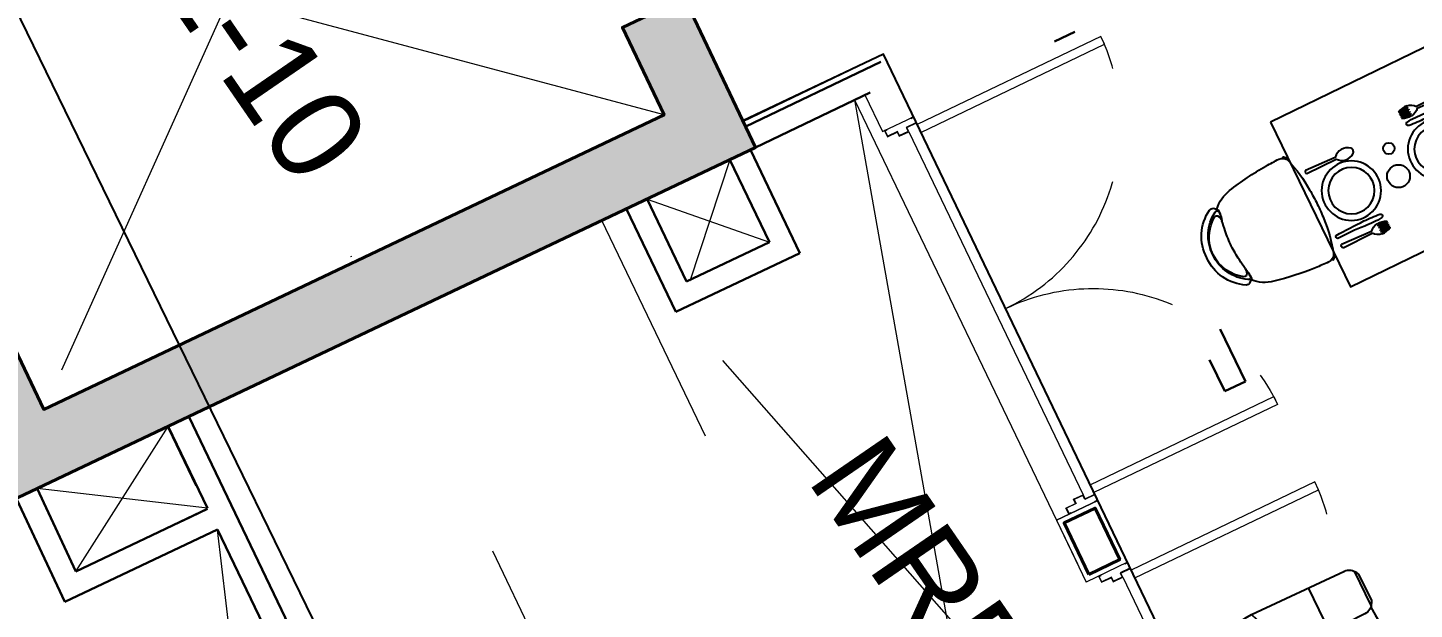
# Model space of a CAD drawing. Header units: millimetres. Extents: x 32582 to 41721, y -247935 to -234947.
# Drawn here: x 34427 to 35033, y -238558 to -238304 of the extents above; entities that cross this region are included whole.
import ezdxf

# ---------------------------------------------------------------- set-up
doc = ezdxf.new("R2010")
doc.units = ezdxf.units.MM
doc.header["$LTSCALE"] = 300
doc.header["$MEASUREMENT"] = 0
for name, pattern in [('DGN Style 2', [4.165224, 2.499135, -1.66609]), ('DGN Style 4', [1.902655, 0.950733, -0.475367, 0.001188, -0.475367]), ('TDME_FASHION_L2$0$DGN Style 2', [4.165224, 2.499135, -1.66609]), ('TDME_FASHION_L3$0$DGN Style 2', [4.165224, 2.499135, -1.66609]), ('TDME_Fave_Core_L3$0$DGN Style 2', [4.165224, 2.499135, -1.66609])]:
    doc.linetypes.add(name, pattern=pattern)
for name, color, linetype in [('1', 1, 'Continuous'), ('I-FURNITURE', 2, 'Continuous'), ('I-TXTDIM-GRID', 1, 'Continuous'), ('Szechuan Plan final plan$0$I-FURN', 1, 'Continuous')]:
    doc.layers.add(name, color=color, linetype=linetype)
for name, color, linetype, lineweight in [('A-_FNSH----_H-', 8, 'Continuous', 0), ('G-GRID_A', 1, 'DGN Style 4', 0), ('MINORTEXT', 1, 'Continuous', 13), ('STRUCTURES', 3, 'DGN Style 2', 0), ('TDME_FASHION_L2$0$A-_SLABOPEN_E-', 8, 'TDME_FASHION_L2$0$DGN Style 2', 0), ('TDME_FASHION_L3$0$A-_CONC----_E-', 3, 'Continuous', 40), ('TDME_FASHION_L3$0$A-_DOOR----_E-', 1, 'Continuous', 13), ('TDME_FASHION_L3$0$A-_FLORPATT_E-', 8, 'Continuous', 13), ('TDME_FASHION_L3$0$A-_FNSH----_E-', 7, 'Continuous', 13), ('TDME_FASHION_L3$0$A-_SLABOPEN_E-', 8, 'TDME_FASHION_L3$0$DGN Style 2', 0), ('TDME_FASHION_L3$0$A-_WALL----_E-', 1, 'Continuous', 30), ('TDME_Fave_column_L3$0$A-_CONC----_E-', 3, 'Continuous', 40), ('TDME_Fave_Core_L3$0$A-_SLABOPEN_E-', 8, 'TDME_Fave_Core_L3$0$DGN Style 2', 0)]:
    doc.layers.add(name, color=color, linetype=linetype, lineweight=lineweight)
doc.styles.add('MINORTEXT', font='arial.ttf', dxfattribs={"height": 0.36})

# ---------------------------------------------------------------- blocks, each defined once
blk = doc.blocks.new('TDME_FASHION_L3$0$Doors_MR')
at = {"layer": 'TDME_FASHION_L3$0$A-_DOOR----_E-', "extrusion": (-3.1999e-12, -2.0425e-12, -1)}
for p, q in [((0, 0), (30, 0)), ((0, -12), (0, 0)), ((0, 0), (0, 0)), ((30, 0), (30, -47)), ((1860, 0), (1830, 0)), ((1830, 0), (1830, -47)), ((1860, -12), (1860, 0)), ((1860, 0), (1860, 0)), ((2, -12), (0, -12)), ((28, -2), (1.9, -2)), ((1.9, -2), (2, -2)), ((2, -2), (2, -12)), ((28, -49), (28, -2)), ((48, -49), (28, -49)), ((30, -47), (50, -47)), ((48, -91), (48, -49)), ((50, -47), (50, -93)), ((1830, -47), (1810, -47)), ((1810, -47), (1810, -93)), ((1812, -91), (1812, -49)), ((1812, -49), (1832, -49)), ((1832, -49), (1832, -2)), ((1832, -2), (1858.1, -2)), ((1858.1, -2), (1858, -2)), ((1858, -2), (1858, -12)), ((1858, -12), (1860, -12)), ((28, -138), (28, -91)), ((28, -91), (48, -91)), ((50, -93), (30, -93)), ((30, -93), (30, -140)), ((1810, -93), (1830, -93)), ((1832, -91), (1812, -91)), ((1830, -93), (1830, -140)), ((1832, -138), (1832, -91)), ((0, -140), (0, -128)), ((0, -128), (2, -128)), ((30, -140), (0, -140)), ((2, -138), (1.9, -138)), ((1.9, -138), (28, -138)), ((2, -128), (2, -138)), ((1830, -140), (1860, -140)), ((1858.1, -138), (1832, -138)), ((1860, -128), (1858, -128)), ((1858, -128), (1858, -138)), ((1858, -138), (1858.1, -138)), ((1860, -140), (1860, -128))]:
    blk.add_line(p, q, dxfattribs=at)
at = {"layer": 'TDME_FASHION_L3$0$A-_DOOR----_E-'}
for p, q in [((38, -1030, 0), (37.9, -140, 0)), ((37.9, -140, 0), (75.9, -140, 0)), ((75.9, -140, 0), (76, -1030, 0)), ((1784.1, -140, 0), (1784, -1030, 0)), ((1822.1, -140, 0), (1784.1, -140, 0)), ((1822, -1030, 0), (1822.1, -140, 0)), ((76, -1030, 0), (38, -1030, 0)), ((1784, -1030, 0), (1822, -1030, 0))]:
    blk.add_line(p, q, dxfattribs=at)
at = {"layer": 'TDME_FASHION_L3$0$A-_DOOR----_E-', "linetype": 'TDME_FASHION_L3$0$DGN Style 2', "extrusion": (3.19986e-12, -2.04249e-12, -1)}
blk.add_ellipse((28, -138), major_axis=(885.8, -172.2, 0), ratio=0.988071, start_param=6.091196, end_param=7.653103, dxfattribs=at)
at = {"layer": 'TDME_FASHION_L3$0$A-_DOOR----_E-', "linetype": 'TDME_FASHION_L3$0$DGN Style 2'}
blk.add_ellipse((1832, -138), major_axis=(-885.8, -172.2, 0), ratio=0.988071, start_param=6.091196, end_param=7.653103, dxfattribs=at)
blk = doc.blocks.new('Szechuan Plan final plan$0$A$C6E7559BB')
at = {"layer": 'Szechuan Plan final plan$0$I-FURN'}
for p, q in [((-244.3, 90.6), (-242.3, 90.6)), ((-237, 90.6), (-234.6, 90.6)), ((-228.3, 90.6), (-225.2, 90.6)), ((-218.8, 90.6), (-216.4, 90.6)), ((-211.1, 90.6), (-209.1, 90.6)), ((-247.7, 42.1), (-241.1, 42.1)), ((-235.4, 42.1), (-230.2, 42.1)), ((-231.5, -157.9), (-229.9, 0.5)), ((-223.3, 42.1), (-218, 42.1)), ((-221.3, 0.7), (-214.6, -157.4)), ((-212.3, 42.1), (-205.8, 42.1))]:
    blk.add_line(p, q, dxfattribs=at)
for points in [[(-254.3, 42.1, -0.127139), (-244.3, 90.6, -5.704288)], [(-242.3, 90.6, 0.108023), (-247.7, 42.1, 0.108023)], [(-241.1, 42.1, -0.087751), (-237, 90.6)], [(-235.4, 42.1, -0.082168), (-234.6, 90.6)], [(-228.3, 90.6, 0.020221), (-230.2, 42.1, 0.036122)], [(-225.2, 90.6, -0.020221), (-223.3, 42.1, -0.036122)], [(-218, 42.1, 0.082168), (-218.8, 90.6)], [(-212.3, 42.1, 0.087751), (-216.4, 90.6)], [(-211.1, 90.6, -0.108023), (-205.8, 42.1, -0.108023)], [(-199.2, 42.1, 0.127139), (-209.1, 90.6, 5.704288)], [(-163.1, -162.7, 0.01574), (-159, -10, 0.021051), (-163.2, 74, 0.836419), (-182.2, 75.6, 0.057149), (-182.8, -17.5, -0.037914), (-180, -161, 0.573135), (-163.1, -162.7, -0.221551)]]:
    blk.add_lwpolyline(points, format="xyb", dxfattribs=at)
blk.add_lwpolyline([(177.8, -162.6, -0.278334), (169.2, -157.9), (170.8, 0.5, -0.425938), (159.4, 88.4, -0.191265), (172.8, 93.4, -0.191265), (186.3, 89.1, -0.425938), (179.4, 0.7), (186.1, -157.4, -0.278334)], format="xyb", close=True, dxfattribs=at)
for radius in [144.3, 112.5]:
    blk.add_circle((0, 0), radius, dxfattribs=at)
for centre, radius, start, end in [((-193.3, 49.9), 61.5, 187.37361, 233.51557), ((-260.3, 48.3), 61.5, 309.35464, 354.20087), ((-223.3, -153.1), 9.45, 210.18254, 272.39733), ((-223, -153.1), 9.45, 270.47288, 332.68767)]:
    blk.add_arc(centre, radius, start, end, dxfattribs=at)
blk = doc.blocks.new('A$C2F5B72BF')
at = {"layer": 'I-FURNITURE', "color": 1}
for p, q in [((120.5, 432, 4935.8), (131.8, 422.8, 4935.8)), ((120.5, 68.3, 4935.8), (131.8, 77.5, 4935.8))]:
    blk.add_line(p, q, dxfattribs=at)
at = {"layer": 'I-FURNITURE', "color": 1, "elevation": 4935.8}
for points in [[(488, 495.6), (493.8, 500.3), (504.7, 489.7), (500.9, 484.9)], [(488, 4.6), (493.8, 0), (504.7, 10.6), (500.9, 15.4)]]:
    blk.add_lwpolyline(points, dxfattribs=at)
at = {"layer": 'I-FURNITURE', "color": 1}
for centre, radius, start, end in [((498.8, -827.1, 4935.8), 1327.7, 93.9233, 102.19866), ((581.4, -2895.6, 4935.8), 3397.5, 91.8502, 92.92605), ((469.6, 460.7, 4935.8), 39.5, 23.23525, 86.91161), ((199.7, 257.9, 4935.8), 199.8, 119.20525, 182.23339), ((111, 414.5, 4935.8), 19.9, 61.59678, 116.35963), ((248.8, 317.9, 4935.8), 155.7, 101.28928, 138.19778), ((-190.4, 269.3, 4935.8), 726.4, 4.08371, 16.54994), ((219.6, 251.8, 4935.8), 190.8, 121.57307, 180.48651), ((203.1, 251, 4935.8), 172.1, 122.45066, 180.27992), ((115.5, 387.3, 4935.8), 10.1, 43.36483, 118.09788), ((125.7, 406.2, 4935.8), 10.1, 3.3248, 126.10484), ((91.7, 371, 4935.8), 38.9, 353.23232, 36.79243), ((3201.5, -84, 4935.8), 3104, 171.65752, 172.51548), ((-34.7, 409.1, 4935.8), 170.4, 345.48786, 359.20686), ((118.4, 410.3, 4935.8), 18.3, 357.43714, 42.98217), ((-13, 413, 4935.8), 149.6, 349.23081, 358.65616), ((732.4, 241, 4935.8), 613.7, 172.571, 179.14929), ((-353.8, 256.9, 4935.8), 890.3, 359.56412, 4.13251), ((199.7, 242.4, 4935.8), 199.8, 177.76661, 240.79475), ((219.6, 248.5, 4935.8), 190.8, 179.51349, 238.42693), ((203.1, 249.3, 4935.8), 172.1, 179.72008, 237.54934), ((732.4, 259.3, 4935.8), 613.7, 180.85071, 187.429), ((-353.8, 243.4, 4935.8), 890.3, 355.86749, 0.43588), ((91.7, 129.3, 4935.8), 38.9, 323.20757, 6.76768), ((3201.5, 584.2, 4935.8), 3104, 187.48452, 188.34248), ((-34.7, 91.2, 4935.8), 170.4, 0.79314, 14.51214), ((-190.4, 230.9, 4935.8), 726.4, 343.45006, 355.91629), ((111, 85.8, 4935.8), 19.9, 243.64037, 298.40322), ((115.5, 113, 4935.8), 10.1, 241.90212, 316.63517), ((125.7, 94.1, 4935.8), 10.1, 233.89516, 356.6752), ((118.4, 90, 4935.8), 18.3, 317.01783, 2.56286), ((248.8, 182.4, 4935.8), 155.7, 221.80222, 258.71072), ((-13, 87.3, 4935.8), 149.6, 1.34384, 10.76919), ((498.8, 1327.4, 4935.8), 1327.7, 257.80134, 266.0767), ((581.4, 3395.9, 4935.8), 3397.5, 267.07395, 268.1498), ((469.6, 39.6, 4935.8), 39.5, 273.08839, 336.76475)]:
    blk.add_arc(centre, radius, start, end, dxfattribs=at)
blk = doc.blocks.new('A$C18D76A29')
at = {"layer": '1', "color": 1, "linetype": 'Continuous'}
for p, q in [((336.7, 543.3), (303.2, 835.6)), ((437.1, 842.1), (830, 842.1)), ((583.1, 842.1), (583.1, 543.3)), ((830, 842.1), (830, 534.4)), ((830, 842.1), (830, 534.4)), ((830, 842.1), (830, 534.4)), ((830, 842.1), (830, 534.4)), ((1222.9, 842.1), (830, 842.1)), ((830, 842.1), (830, 534.4)), ((830, 842.1), (830, 534.4)), ((830, 842.1), (830, 534.4)), ((830, 842.1), (830, 534.4)), ((1076.9, 842.1), (1076.9, 543.3)), ((1323.3, 543.3), (1356.8, 835.6)), ((255.4, 510.6), (105.6, 746.4)), ((1404.6, 510.6), (1554.4, 746.4)), ((0, 502.3), (7, 54.3)), ((217.6, 419), (0, 502.3)), ((441, 543.3), (337.8, 543.3)), ((830, 543.3), (437.1, 543.3)), ((830, 543.3), (1222.9, 543.3)), ((830, 534.4), (830, 1)), ((830, 534.4), (830, 1)), ((830, 534.4), (830, 1)), ((830, 534.4), (830, 1)), ((830, 534.4), (830, 1)), ((830, 534.4), (830, 1)), ((830, 534.4), (830, 1)), ((830, 534.4), (830, 1)), ((1219, 543.3), (1322.2, 543.3)), ((1442.4, 419), (1660, 502.3)), ((1660, 502.3), (1653, 54.3)), ((217.6, 419), (213.5, 54.6)), ((1442.4, 419), (1446.5, 54.6)), ((217.6, 227.8), (4.4, 227.8)), ((1442.4, 227.8), (1655.6, 227.8)), ((192.9, 14.5), (27.3, 14.7)), ((46.7, 4.5), (173.9, 4.5)), ((1467.1, 14.5), (1632.7, 14.7)), ((1613.3, 4.5), (1486.1, 4.5))]:
    blk.add_line(p, q, dxfattribs=at)
for centre, radius, start, end in [((334.8, 502.3), 334.8, 95.42237, 180.00001), ((441, -622.1), 1464.2, 90, 95.40226), ((1219, -622.1), 1464.2, 84.59774, 90), ((1325.2, 502.3), 334.8, 359.99999, 84.57763), ((337.8, 423), 120.3, 90, 181.89108), ((1322.2, 423), 120.3, 358.10892, 90), ((57.1, 55), 50.1, 180.00001, 247.06597), ((110.3, 148.2), 157.2, 238.14889, 246.14237), ((110.3, 148.2), 157.2, 293.85763, 301.71369), ((163.4, 55), 50.1, 293.30305, 0), ((713.1, 6850), 6850, 265.6926, 270.97805), ((946.9, 6850), 6850, 269.02195, 274.3074), ((1496.6, 55), 50.1, 180, 246.69695), ((1549.7, 148.2), 157.2, 238.28631, 246.14237), ((1549.7, 148.2), 157.2, 293.85763, 301.85111), ((1602.9, 55), 50.1, 292.93403, 359.99999)]:
    blk.add_arc(centre, radius, start, end, dxfattribs=at)

msp = doc.modelspace()

# ---------------------------------------------------------------- hatches: boundary and pattern name
at = {"layer": 'A-_FNSH----_H-'}
h = msp.add_hatch(dxfattribs=at)
h.set_pattern_fill('ANSI31', color=254, scale=0.1, angle=8.55838)
h.set_pattern_definition([(53.5583798532953, (-7349497.384687, -283278450.576824), (-0.01005578150568927, 0.00742504264700464), [])])
h.paths.add_polyline_path([(34713.77, -238290.88), (34744.8, -238356.23), (34419.62, -238510.67), (34388.58, -238445.33), (34415.68, -238432.45), (34433.85, -238470.7), (34704.83, -238342), (34686.67, -238303.75)])

# ---------------------------------------------------------------- linework, layer by layer
at = {"layer": 'Defpoints', "color": 4}
msp.add_lwpolyline([(35245, -239986.51), (33646.79, -236704.76), (35631.56, -235738.18), (37229.77, -239019.93)], close=True, dxfattribs=at)
at = {"layer": 'G-GRID_A'}
msp.add_line((35247.48, -239818.97), (33671.6, -236536.15), dxfattribs=at)
at = {"layer": 'I-FURNITURE', "color": 1, "elevation": -0.01}
msp.add_lwpolyline([(36406.75, -238012.99), (36634.69, -238481.66), (36501.7, -238546.45), (36498.82, -238627.92, 0.115658), (34878.63, -238961.62), (34815.11, -238823.04), (35001.39, -238733.62), (34800.66, -238315.46), (34739.29, -238344.61), (34378.68, -237590.72), (34222.21, -237665.83), (34132.02, -237477.95), (34191.82, -237432.17), (34141.84, -237367.04, -0.077981), (35876.36, -236466.09), (36085.71, -236895.95), (35908.06, -236982.46), (36042.51, -237264.58), (35968.45, -237300.6), (36101.86, -237574.88), (36176.05, -237538.79), (36332.36, -237860.13)], format="xyb", dxfattribs=at)
at = {"layer": 'I-FURNITURE', "elevation": 0}
msp.add_lwpolyline([(34969.71, -238345.22), (35004.74, -238417.14), (35076.66, -238382.12), (35041.63, -238310.19)], close=True, dxfattribs=at)
at = {"layer": 'I-FURNITURE', "color": 2}
for centre, radius in [((35021.45, -238356.64, 0), 2.5), ((35025.68, -238368.77, 0), 5)]:
    msp.add_circle(centre, radius, dxfattribs=at)
at = {"layer": 'STRUCTURES', "color": 3, "ltscale": 0.3}
for p, q in [((34787.95, -238335.43), (34977.99, -238730.9)), ((34885.29, -238820.35), (34677.62, -238388.19)), ((34987.44, -239517.75), (34488.34, -238479.14))]:
    msp.add_line(p, q, dxfattribs=at)
at = {"layer": 'TDME_FASHION_L2$0$A-_SLABOPEN_E-', "linetype": 'ByBlock'}
msp.add_line((34509.61, -238523.28), (34557.35, -238928.44, 0), dxfattribs=at)
at = {"layer": 'TDME_FASHION_L3$0$A-_CONC----_E-', "elevation": 0}
msp.add_lwpolyline([(34890.4, -238542.84), (34903.92, -238536.35), (34893.1, -238513.81), (34879.58, -238520.3)], close=True, dxfattribs=at)
at = {"layer": 'TDME_FASHION_L3$0$A-_FLORPATT_E-'}
for p, q in [((34811.7, -238349.33, 0), (34887.87, -238508, 0)), ((34905.2, -238544.09, 0), (34981.42, -238702.95, 0))]:
    msp.add_line(p, q, dxfattribs=at)
at = {"layer": 'TDME_FASHION_L3$0$A-_FNSH----_E-'}
for p, q in [((34739.41, -238344.87), (34800.66, -238315.46)), ((34800.66, -238315.46), (34813.78, -238342.79)), ((34792.55, -238333.22, 0), (34800.26, -238349.28, 0)), ((34800.26, -238349.28, 0), (34813.78, -238342.79, 0)), ((34894.27, -238510.47, 0), (34876.24, -238519.13, 0)), ((34876.24, -238519.13, 0), (34894.27, -238510.47, 0)), ((34894.27, -238510.47, 0), (34907.25, -238537.52, 0)), ((34876.24, -238519.13, 0), (34889.22, -238546.17, 0)), ((34907.25, -238537.52, 0), (34889.22, -238546.17, 0))]:
    msp.add_line(p, q, dxfattribs=at)
at = {"layer": 'TDME_FASHION_L3$0$A-_SLABOPEN_E-', "linetype": 'Continuous'}
for p, q in [((34733.52, -238361.6), (34716.09, -238414.61)), ((34733.52, -238361.6), (34716.09, -238414.61)), ((34697.44, -238378.88), (34750.83, -238397.66)), ((34697.44, -238378.88), (34750.83, -238397.66)), ((34447.9, -238541.52), (34488.16, -238478.12)), ((34505.32, -238513.88), (34430.91, -238505.31))]:
    msp.add_line(p, q, dxfattribs=at)
at = {"layer": 'TDME_FASHION_L3$0$A-_WALL----_E-'}
for p, q in [((34875.32, -238309.96, 0), (34884.34, -238305.63, 0)), ((34740.48, -238347.12), (34799.49, -238318.8)), ((34744.77, -238356.16), (34794.8, -238332.14)), ((34744.77, -238356.16), (34740.48, -238347.12)), ((34742.52, -238357.24), (34764.19, -238402.38)), ((34742.52, -238357.24), (34764.19, -238402.38)), ((34733.5, -238361.57), (34750.83, -238397.66)), ((34733.5, -238361.57), (34750.83, -238397.66)), ((34697.44, -238378.88), (34714.69, -238414.82)), ((34697.44, -238378.88), (34714.69, -238414.82)), ((34688.43, -238383.21), (34709.99, -238428.13)), ((34688.43, -238383.21), (34709.99, -238428.13)), ((34709.99, -238428.13), (34764.19, -238402.38)), ((34709.99, -238428.13), (34764.19, -238402.38)), ((34714.69, -238414.82), (34750.83, -238397.66)), ((34714.69, -238414.82), (34750.83, -238397.66)), ((34947.81, -238435.65), (34958.77, -238458.47)), ((34943.13, -238448.99), (34949.75, -238462.8)), ((34949.75, -238462.8, 0), (34958.77, -238458.47, 0)), ((34497.19, -238473.83), (34488.16, -238478.12)), ((34497.19, -238473.83), (34687.55, -238870.38)), ((34488.16, -238478.12), (34505.32, -238513.88)), ((34488.16, -238478.12), (34505.32, -238513.88)), ((34488.16, -238478.12), (34505.32, -238513.88)), ((34447.9, -238541.52), (34430.91, -238505.32)), ((34447.91, -238541.53), (34430.91, -238505.32)), ((34443.12, -238554.86), (34421.98, -238509.82)), ((34443.12, -238554.88), (34421.98, -238509.82)), ((34447.9, -238541.52), (34505.38, -238514.22)), ((34494.5, -238519.39), (34505.38, -238514.22)), ((34893.1, -238513.81, 0), (34903.92, -238536.35, 0)), ((34443.12, -238554.86), (34509.79, -238523.2)), ((34443.12, -238554.86), (34509.71, -238523.24)), ((34509.79, -238523.2), (34678.53, -238874.71))]:
    msp.add_line(p, q, dxfattribs=at)
at = {"layer": 'TDME_Fave_column_L3$0$A-_CONC----_E-'}
msp.add_lwpolyline([(34713.77, -238290.88), (34744.8, -238356.23), (34419.62, -238510.67), (34388.58, -238445.33), (34415.68, -238432.45), (34433.85, -238470.7), (34704.83, -238342), (34686.67, -238303.75)], close=True, dxfattribs=at)
at = {"layer": 'TDME_Fave_Core_L3$0$A-_SLABOPEN_E-', "lineweight": 0, "ltscale": 0.5}
for p, q in [((34595.43, -238111.66), (34433.85, -238470.7)), ((34704.83, -238342), (34324.45, -238240.36)), ((34787.95, -238335.43), (34867.91, -238783.8)), ((34977.99, -238730.9), (34677.15, -238388.62))]:
    msp.add_line(p, q, dxfattribs=at)

# ---------------------------------------------------------------- block references
at = {"layer": 'I-FURNITURE', "color": 2, "extrusion": (0, 0, -1), "zscale": -0.08999999999999997}
for p, xscale, yscale, rotation in [((-35042.69, -238356.9, 0), 0.08999999999700711, 0.08999999999700711, 243.9503431782087), ((-35005.08, -238375.09, 0), 0.08999999999700715, 0.08999999999700715, 63.9503431782088)]:
    msp.add_blockref('Szechuan Plan final plan$0$A$C6E7559BB', p, dxfattribs=dict(at, xscale=xscale, yscale=yscale, rotation=rotation))
at = {"layer": 'I-FURNITURE', "xscale": -0.1, "yscale": 0.1, "zscale": 0.1, "rotation": 115.9660409952241}
msp.add_blockref('A$C18D76A29', (35006.59, -238538.38), dxfattribs=at)
at = {"layer": 'I-TXTDIM-GRID', "xscale": -0.1, "yscale": 0.1, "zscale": 0.1, "rotation": 205.9660409952229}
msp.add_blockref('A$C2F5B72BF', (34930.98, -238381.95, 0), dxfattribs=at)
at = {"layer": 'TDME_FASHION_L3$0$A-_WALL----_E-', "yscale": 0.1, "zscale": 0.1}
for p, xscale, rotation in [((34881.65, -238516.53, 0), 0.1, 115.642767241602), ((34894.63, -238543.58, 0), -0.1, 115.642801602447), ((34456.48, -238720.63, 0), -0.1, 295.6428016024469)]:
    msp.add_blockref('TDME_FASHION_L3$0$Doors_MR', p, dxfattribs=dict(at, xscale=xscale, rotation=rotation))

# ---------------------------------------------------------------- texts
at = {"layer": 'MINORTEXT', "char_height": 40, "attachment_point": 1, "rotation": 304.52442, "style": 'MINORTEXT'}
for s, insert in [('SE-10', (34489.99, -238224.14)), ('MRF-8', (34799.63, -238478.46))]:
    msp.add_mtext(s, dxfattribs=dict(at, insert=insert))

doc.saveas('drawing.dxf')
